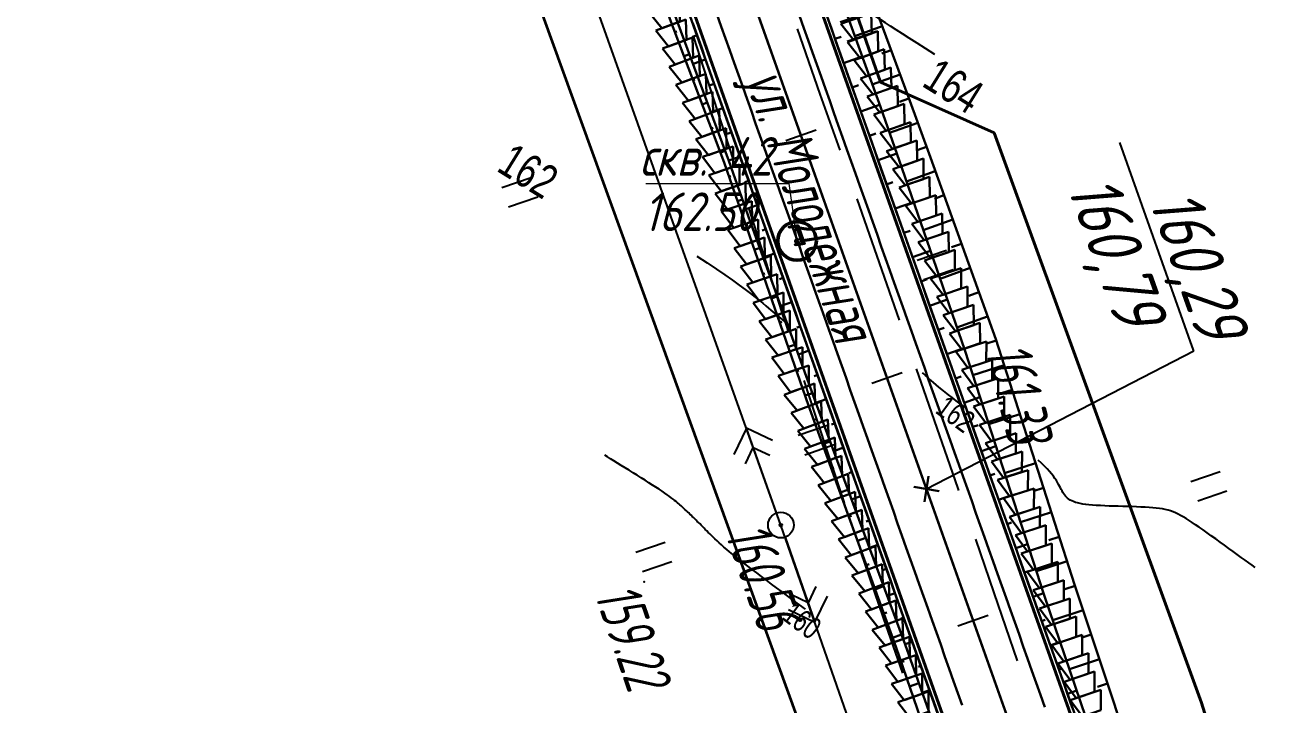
# Model space of a CAD drawing. Header units: millimetres. Extents: x -1799 to 6962, y -1020 to 4121.
# Drawn here: x 6726.9 to 6824.1, y -433.2 to -380.4 of the extents above; entities that cross this region are included whole.
import ezdxf
from ezdxf import colors
from ezdxf.entities.mleader import LeaderData, LeaderLine
from ezdxf.math import Vec2, Vec3

# ---------------------------------------------------------------- set-up
doc = ezdxf.new("R2010")
doc.units = ezdxf.units.MM
doc.linetypes.add('CONTI', pattern=[0])
for name, color, linetype, lineweight in [('10', 1, 'Continuous', 35), ('геология', 7, 'Continuous', 20), ('КОПИЯ_ОСЬ_13_ОТКОСЫ', 7, 'Continuous', 30), ('КОПИЯ_ОСЬ_ГРАНИЦЫ_ПОЛОС', 7, 'Continuous', 30), ('КОПИЯ_ОСЬ_ОТКОСЫ', 7, 'Continuous', 30), ('Огражд-перила', 1, 'ограждение2', 40), ('ОСЬ_ВЕРХ_ПОКРЫТИЯ_ГРАНИЦЫ_ПОЛОС', 7, 'Continuous', 30), ('ОСЬ_ВЕРХ_ПОКРЫТИЯ_ОСЬ', 1, 'Continuous', 30), ('Отметки', 5, 'Continuous', 30)]:
    doc.layers.add(name, color=color, linetype=linetype, lineweight=lineweight)
for name, color, linetype in [('GOR_BDEFAULT', 212, 'CONTI'), ('NAD_MDEFAULT', 7, 'CONTI'), ('PI_OTDEFAULT', 172, 'CONTI'), ('PI_TTDEFAULT', 5, 'CONTI'), ('SIT_LDEFAULT', 7, 'CONTI'), ('USLZNDEFAULT', 7, 'CONTI'), ('ZAPSKDEFAULT', 7, 'CONTI'), ('канава', 7, 'Continuous'), ('КОПИЯ_ОСЬ_ТАНГЕНСЫ', 1, 'Continuous'), ('ОСЬ_ВЕРХ_ПОКРЫТИЯ_ПИКЕТЫ', 1, 'Continuous'), ('ОСЬ_ВЕРХ_ПОКРЫТИЯ_ТАНГЕНСЫ', 1, 'Continuous'), ('разметка', 7, 'Continuous')]:
    doc.layers.add(name, color=color, linetype=linetype)
doc.layers.get('КОПИЯ_ОСЬ_ОТКОСЫ').off()
doc.styles.add('eskd', font='spds.shx', dxfattribs={"width": 1.2, "oblique": 15})
doc.styles.add('SHRFT', font='TXT', dxfattribs={"width": 3.5})
doc.styles.add('ГОСТ', font='', dxfattribs={"oblique": 15, "height": 4})
doc.styles.get('ГОСТ').set_extended_font_data('GOST type A')
doc.linetypes.add('ограждение2', pattern='A,0.25,-0.1,[132,ltypeshp.shx,S=0.1,R=0,X=-0.1,Y=0],-0.1,1', length=1.45)

# ---------------------------------------------------------------- blocks, each defined once
blk = doc.blocks.new('BL_2011')
at = {"color": 0}
for p, q in [((0, 0), (0, 2.4)), ((1.6, 0), (1.6, 2.4))]:
    blk.add_line(p, q, dxfattribs=at)
blk = doc.blocks.new('BL_26')
at = {"color": 0}
for radius in [1, 0.1]:
    blk.add_circle((0, 0), radius, dxfattribs=at)
blk = doc.blocks.new('6')
at = {"layer": 'канава', "color": 5, "linetype": 'Continuous', "lineweight": 30}
for p, q in [((-1.5, -1.25), (-1.5, 1.25)), ((0, 0.75), (-1.5, 1.25)), ((0, 0.75), (0, -0.75)), ((0, -0.75), (-1.5, -1.25))]:
    blk.add_line(p, q, dxfattribs=at)
blk = doc.blocks.new('*U57')
at = {"layer": 'КОПИЯ_ОСЬ_13_ОТКОСЫ'}
for points in [[(167.954025268555, -197.497573852539), (170.991806030273, -205.969467163086), (178.436233520508, -224.549789428711), (185.103103637695, -243.405914306641), (191.911361694336, -262.211883544922), (193.571472167969, -266.928253173828), (198.455718994141, -281.111450195313), (204.630615234375, -300.142059326172), (211.070358276367, -319.078765869141), (215.846786499023, -332.548065185547), (217.433380126953, -337.051666259766), (217.749450683594, -337.952850341797), (219.445358276367, -342.671234130859), (227.45378112793, -365.043365478516), (235.202590942383, -387.506744384766), (237.642242431641, -394.731353759766), (239.680587768555, -401.089538574219), (245.294326782227, -418.953735351563), (250.745208740234, -436.868255615234), (256.032806396484, -454.831665039063)], [(168.332901000977, -197.363204956055), (171.645889282227, -205.73747253418), (179.936645507813, -224.017608642578), (187.154861450195, -242.678161621094), (194.084701538086, -261.441009521484), (195.791000366211, -266.141021728516), (200.872207641602, -280.254333496094), (206.989624023438, -299.305358886719), (213.308731079102, -318.284820556641)], [(192.047332763672, -255.924758911133), (189.919738769531, -256.710540771484)], [(192.740249633789, -257.800872802734), (192.031051635742, -258.062805175781)], [(193.433181762695, -259.677001953125), (191.281387329102, -260.471740722656)], [(194.12548828125, -261.553375244141), (193.406753540039, -261.814300537109)], [(194.807983398438, -263.433319091797), (192.620788574219, -264.227355957031)], [(195.490493774414, -265.313262939453), (194.761413574219, -265.577941894531)], [(196.170181274414, -267.194213867188), (193.93962097168, -267.997283935547)], [(196.847671508789, -269.075958251953), (196.104141235352, -269.343658447266)], [(197.525161743164, -270.957733154297), (195.242156982422, -271.779663085938)], [(198.20263671875, -272.839477539063), (197.441635131836, -273.113464355469)], [(198.880126953125, -274.721252441406), (196.544677734375, -275.562072753906)], [(199.5576171875, -276.602996826172), (198.77912902832, -276.883270263672)], [(200.235107421875, -278.484771728516), (197.847213745117, -279.344451904297)], [(200.908660888672, -280.367858886719), (200.103179931641, -280.626495361328)], [(201.520126342773, -282.272094726563), (199.085922241211, -283.053741455078)], [(202.131591796875, -284.176330566406), (201.320190429688, -284.436859130859)], [(202.743041992188, -286.08056640625), (200.320465087891, -286.858459472656)], [(203.354507446289, -287.984802246094), (202.546981811523, -288.244110107422)], [(203.965972900391, -289.889038085938), (201.554992675781, -290.663208007813)], [(204.577438354492, -291.793273925781), (203.773773193359, -292.051330566406)], [(205.188903808594, -293.697509765625), (202.789520263672, -294.467956542969)], [(205.800369262695, -295.601745605469), (205.000579833984, -295.858551025391)], [(206.411834716797, -297.505981445313), (204.024063110352, -298.272705078125)], [(207.0244140625, -299.409851074219), (206.231262207031, -299.673919677734)], [(207.656204223633, -301.307434082031), (205.294342041016, -302.093811035156)], [(208.287994384766, -303.205017089844), (207.500701904297, -303.467132568359)], [(208.919784545898, -305.102600097656), (206.58219909668, -305.880889892578)], [(209.551574707031, -307.000183105469), (208.772384643555, -307.259613037109)]]:
    blk.add_lwpolyline(points, dxfattribs=at)
blk = doc.blocks.new('*U60')
at = {"layer": 'КОПИЯ_ОСЬ_13_ОТКОСЫ'}
for points in [[(188.249771118164, -210.277908325195), (191.316787719727, -218.73942565918), (197.436080932617, -237.789764404297), (204.104843139648, -256.645233154297), (211.035614013672, -275.407745361328), (212.702331542969, -280.121765136719), (217.801452636719, -294.228759765625), (224.725631713867, -312.993621826172), (236.184158325195, -345.302124023438), (242.536193847656, -363.539703369141), (248.715698242188, -381.836456298828), (254.722152709961, -400.190734863281), (258.794250488281, -412.875335693359), (263.933166503906, -429.1806640625), (268.937255859375, -445.527862548828), (270.296997070313, -450.325744628906), (275.917633056641, -473.208374023438)], [(187.969863891602, -210.377197265625), (191.021789550781, -218.84407043457), (197.20329284668, -237.872344970703), (203.598739624023, -256.824737548828), (210.67936706543, -275.534088134766), (217.235977172852, -294.429321289063), (224.034790039063, -313.238647460938), (235.194763183594, -345.651977539063)], [(206.851226806641, -265.418853759766), (207.00080871582, -265.362243652344)], [(207.559127807617, -267.289398193359), (207.978164672852, -267.130798339844)], [(208.267028808594, -269.159912109375), (208.406707763672, -269.107055664063)], [(208.974945068359, -271.030426025391), (209.364242553711, -270.883117675781)], [(209.682846069336, -272.900970458984), (209.812622070313, -272.851867675781)], [(210.390747070313, -274.771484375), (210.75032043457, -274.635406494141)], [(211.06770324707, -276.653259277344), (211.188781738281, -276.611236572266)], [(211.723358154297, -278.542724609375), (212.098068237305, -278.412689208984)], [(212.378997802734, -280.432189941406), (212.50390625, -280.388854980469)], [(213.034637451172, -282.321685791016), (213.445938110352, -282.178955078125)], [(213.690292358398, -284.211151123047), (213.827392578125, -284.16357421875)], [(214.345932006836, -286.100646972656), (214.805786132813, -285.941070556641)], [(215.001571655273, -287.990112304688), (215.154861450195, -287.936920166016)], [(215.6572265625, -289.879608154297), (216.165634155273, -289.703186035156)], [(216.312866210938, -291.769073486328), (216.482345581055, -291.710266113281)], [(216.968521118164, -293.658538818359), (217.525497436523, -293.465270996094)], [(217.63850402832, -295.542938232422), (217.823318481445, -295.476135253906)], [(218.318374633789, -297.423858642578), (218.902526855469, -297.212707519531)], [(218.998245239258, -299.304748535156), (219.192962646484, -299.234375)], [(219.678115844727, -301.185638427734), (220.28727722168, -300.965454101563)], [(220.357986450195, -303.066528320313), (220.56103515625, -302.993133544922)], [(221.037857055664, -304.947448730469), (221.672027587891, -304.718200683594)], [(221.717727661133, -306.828338623047), (221.929122924805, -306.751922607422)], [(222.397598266602, -308.709228515625), (223.056777954102, -308.470977783203)], [(223.07746887207, -310.590118408203), (223.29719543457, -310.510711669922)], [(223.757339477539, -312.471038818359), (224.441543579102, -312.223724365234)], [(224.420166015625, -314.357940673828), (224.649475097656, -314.278991699219)], [(225.071258544922, -316.248992919922), (225.792144775391, -316.000793457031)]]:
    blk.add_lwpolyline(points, dxfattribs=at)
blk = doc.blocks.new('_None')
blk = doc.blocks.new('Крест')
at = {"layer": 'Отметки'}
for points in [[(0, 1), (0, -1)], [(-1, 0), (1, 0)]]:
    blk.add_lwpolyline(points, dxfattribs=at)

msp = doc.modelspace()

# ---------------------------------------------------------------- linework, layer by layer
at = {"layer": '10'}
for points in [[(6272.925964376549, 214.1034807352471), (6326.935964376326, 163.7134807355824), (6390.825964376456, 91.90348073506084), (6445.505964376624, 26.0234807351726), (6488.065964376679, -17.69651926456663), (6602.5159643764, -114.8665192644921), (6670.755964376624, -176.5265192646411), (6691.375964376735, -194.2265192648274), (6715.475964376363, -214.9065192645294), (6720.355964376717, -219.0965192649392), (6734.475964376363, -237.2965192651254), (6740.0159643764, -244.4265192650137), (6757.115964376493, -284.9065192645294), (6764.7659643764, -303.0365192644176), (6770.365964376493, -319.0665192646784), (6793.345964376475, -384.8365192651627), (6802.165964376307, -388.7765192646411), (6818.2659643764, -433.0765192644549), (6818.2659643764, -433.0765192644549), (6854.475964376363, -549.1065192647156), (6853.295964376661, -551.0265192646411), (6857.045964376661, -557.0565192649019), (6862.995964376381, -576.4965192643804), (6882.057643815186, -646.6928712405143)], [(6752.275964376642, -311.3265192644549), (6772.898430182258, -369.5730222562206), (6766.355964376717, -377.5365192644176), (6789.925964376549, -442.6465192647529), (6789.925964376549, -442.6465192647529), (6791.775964376642, -448.8865192649764), (6808.725964376363, -470.9065192645294), (6808.725964376363, -470.9065192645294), (6813.305964376437, -485.1965192645666), (6815.945964376568, -493.4865192646039), (6823.975964376363, -518.6565192645294), (6836.215964376586, -558.0265192646411), (6827.635964376512, -564.4465192645666), (6830.275964376642, -572.7565192650882), (6838.855964376717, -566.5165192648647), (6843.135964376512, -580.7965192651254)], [(6862.995964376381, -576.4965192643804), (6857.045964376661, -557.0565192649019), (6853.295964376661, -551.0265192646411), (6854.475964376363, -549.1065192647156), (6818.2659643764, -433.0765192644549), (6818.2659643764, -433.0765192644549), (6802.165964376307, -388.7765192646411), (6793.345964376475, -384.8365192651627), (6770.365964376493, -319.0665192646784)]]:
    msp.add_lwpolyline(points, dxfattribs=at)
at = {"layer": 'GOR_BDEFAULT', "color": 212, "flags": 128}
for points, elevation in [([(6797.571700376409, -382.6907872646925), (6796.841700376428, -382.2307882649702), (6796.181700376395, -381.8107822645334), (6795.581700376419, -381.4307852644351), (6795.04170037644, -381.0907882653055), (6794.5617003764, -380.7707892643166), (6794.121700376398, -380.4907822642353), (6793.721700376433, -380.2307882649702), (6793.361700376447, -380.0007842644927), (6793.04170037644, -379.780783264513), (6792.741700376451, -379.5807862650481), (6792.461700376423, -379.3907842650888), (6792.201700376414, -379.2207862647128), (6791.951700376414, -379.0407852647704), (6791.701700376414, -378.8807822648314), (6791.461700376423, -378.7107832651463), (6791.211700376423, -378.5407852647704), (6790.961700376423, -378.3707872643945), (6790.711700376423, -378.1907872646925), (6790.451700376414, -378.0207892643166), (6790.201700376414, -377.8507832648111), (6789.951700376414, -377.6807852644351), (6789.701700376414, -377.5107872649905), (6789.461700376423, -377.3507832648111), (6789.231700376442, -377.1907872646925), (6789.001700376402, -377.0407852647704), (6788.78170037643, -376.9007862644148), (6788.571700376409, -376.7607872649905), (6788.381700376407, -376.6307822648314), (6788.191700376405, -376.5207892643166), (6788.021700376421, -376.4107882646722), (6786.521700376421, -375.5807862650481), (6786.421700376444, -375.5107872649905), (6786.321700376409, -375.450781264889), (6786.221700376433, -375.3707872643945), (6786.111700376447, -375.3007872650278), (6785.991700376451, -375.2207862647128), (6785.881700376407, -375.1307822648314), (6785.771700376421, -375.0507872650278), (6785.651700376426, -374.9707862647128), (6785.54170037644, -374.8807822648314), (6785.431700376395, -374.8007872650278), (6785.331700376419, -374.7307882649702), (6785.231700376442, -374.6507862644148), (6785.141700376416, -374.5807862650481), (6785.0617003764, -374.5207892643166), (6784.981700376442, -374.4607832651463)], 164), ([(6779.091700376428, -398.3607852641371), (6779.891700376416, -398.8907842650888), (6780.611700376447, -399.3807822648314), (6781.261700376412, -399.8207842647907), (6781.851700376437, -400.2307882649702), (6782.371700376398, -400.6107852641371), (6782.841700376428, -400.950781264889), (6783.251700376402, -401.2607872649905), (6783.611700376447, -401.5407852647704), (6783.931700376395, -401.7907852647704), (6784.211700376423, -402.0207892643166), (6784.451700376414, -402.2207862647128), (6784.651700376426, -402.4007862644148), (6784.831700376419, -402.5607822645334), (6784.991700376451, -402.700781264889), (6785.131700376407, -402.8307862650481), (6785.881700376407, -403.450781264889)], 162), ([(6799.891700376416, -410.0907882653055), (6799.54170037644, -409.8407882653055), (6799.221700376433, -409.6007832648111), (6798.911700376435, -409.3607852641371), (6798.621700376398, -409.1407842650888), (6798.361700376447, -408.9307852644351), (6798.111700376447, -408.7307882649702), (6797.871700376398, -408.5407852647704), (6797.661700376435, -408.3607852641371), (6797.461700376423, -408.1907872646925), (6797.28170037643, -408.030783264513), (6797.111700376447, -407.8907842650888), (6796.961700376423, -407.7507842644927), (6796.831700376419, -407.6307822648314), (6796.711700376423, -407.5207892643166), (6796.601700376437, -407.4207832651091)], 162), ([(6787.521700376421, -425.8007872650278), (6787.051700376449, -425.450781264889), (6786.591700376428, -425.1107852641371), (6786.141700376416, -424.780783264513), (6785.711700376423, -424.4607832651463), (6785.28170037643, -424.1407842650888), (6784.871700376398, -423.8407882653055), (6784.481700376442, -423.5407852647704), (6784.101700376437, -423.2607872649905), (6783.731700376442, -422.9807882649702), (6783.381700376407, -422.7207862647128), (6783.04170037644, -422.4607832651463), (6782.721700376433, -422.2107832651463), (6782.421700376444, -421.9807882649702), (6782.141700376416, -421.7607872649905), (6781.871700376398, -421.5407852647704), (6781.631700376407, -421.3407882653055), (6781.401700376426, -421.1507862644148), (6781.191700376405, -420.9707862647128), (6781.001700376402, -420.8007872650278), (6780.821700376409, -420.6407842650888), (6780.651700376426, -420.4907822642353), (6780.491700376451, -420.3407882653055), (6780.351700376437, -420.2107832651463), (6780.211700376423, -420.0707842647907), (6780.091700376428, -419.950781264889), (6779.971700376433, -419.8307862650481), (6779.851700376437, -419.7107832651463), (6779.741700376451, -419.6007832648111), (6779.641700376416, -419.4907822642353), (6779.53170037643, -419.3807822648314), (6779.431700376395, -419.2707892643166), (6779.331700376419, -419.1707832651091), (6779.221700376433, -419.0707842647907), (6779.121700376398, -418.9707862647128), (6779.021700376421, -418.8707872643945), (6778.931700376395, -418.780783264513), (6778.831700376419, -418.6807852644351), (6778.731700376442, -418.5907882653055), (6778.641700376416, -418.5007842644927), (6778.54170037644, -418.4107882646722), (6778.451700376414, -418.3207842647907), (6778.361700376447, -418.2407822642353), (6778.28170037643, -418.1507862644148), (6778.191700376405, -418.0707842647907), (6778.101700376437, -417.9907822642353), (6778.021700376421, -417.9107882646722), (6777.941700376405, -417.8407882653055), (6777.861700376447, -417.7607872649905), (6777.771700376421, -417.6807852644351), (6777.681700376395, -417.6007832648111), (6777.581700376419, -417.5207892643166), (6777.481700376442, -417.4307852644351), (6777.361700376447, -417.3407882653055), (6777.241700376451, -417.2407822642353), (6777.101700376437, -417.1407842650888), (6776.941700376405, -417.0207892643166), (6776.78170037643, -416.9007862644148), (6776.591700376428, -416.7707892643166), (6776.381700376407, -416.6307822648314), (6776.161700376435, -416.4807882649702), (6775.911700376435, -416.3207842647907), (6775.641700376416, -416.1507862644148), (6775.361700376447, -415.9707862647128), (6775.071700376409, -415.780783264513), (6774.761700376412, -415.5907882653055), (6774.451700376414, -415.3907842650888), (6774.141700376416, -415.1907872646925), (6773.821700376409, -415.0007842644927), (6773.511700376412, -414.8107822645334), (6773.211700376423, -414.6207872643945), (6772.921700376444, -414.4407872646925), (6772.641700376416, -414.2707892643166), (6772.381700376407, -414.1107852641371), (6772.151700376426, -413.9607832651463), (6771.931700376395, -413.8307862650481)], 160), ([(6822.431700376395, -422.5507872650278), (6822.201700376414, -422.3807822648314), (6821.941700376405, -422.200781264889), (6821.661700376435, -421.9907822642353), (6821.361700376447, -421.7707892643166), (6821.051700376449, -421.5507872650278), (6820.721700376433, -421.3107822645334), (6820.391700376416, -421.0707842647907), (6820.051700376449, -420.8207842647907), (6819.711700376423, -420.5807862650481), (6819.371700376398, -420.3307862650481), (6819.03170037643, -420.0907882653055), (6818.701700376414, -419.8607852641371), (6818.391700376416, -419.6407842650888), (6818.091700376428, -419.4307852644351), (6817.801700376449, -419.2407822642353), (6817.54170037644, -419.0607822645334), (6817.301700376449, -418.9007862644148), (6817.071700376409, -418.7507842644927), (6816.851700376437, -418.6207872643945), (6816.651700376426, -418.5107872649905), (6816.451700376414, -418.4007862644148), (6816.251700376402, -418.3107822645334), (6816.0617003764, -418.2307882649702), (6815.871700376398, -418.1607882646722), (6815.671700376444, -418.1007832648111), (6815.461700376423, -418.0507872650278), (6815.241700376451, -418.0107872649905), (6815.011700376412, -417.9707862647128), (6814.761700376412, -417.9407872646925), (6814.491700376451, -417.9207832651091), (6814.201700376414, -417.8907842650888), (6813.891700376416, -417.8807822648314), (6813.5617003764, -417.8607852641371), (6813.221700376433, -417.8507832648111), (6812.871700376398, -417.8307862650481), (6812.521700376421, -417.8207842647907), (6812.161700376435, -417.8107822645334), (6811.801700376449, -417.8007872650278), (6811.441700376405, -417.7907852647704), (6811.091700376428, -417.780783264513), (6810.751700376402, -417.7707892643166), (6810.421700376444, -417.7507842644927), (6810.101700376437, -417.7407822642353), (6809.801700376449, -417.7207862647128), (6809.53170037643, -417.6907872646925), (6809.28170037643, -417.6607882646722), (6809.051700376449, -417.6307822648314), (6808.841700376428, -417.5907882653055), (6808.651700376426, -417.5407852647704), (6808.481700376442, -417.5007842644927), (6808.331700376419, -417.4407872646925), (6808.201700376414, -417.3807822648314), (6808.081700376419, -417.3207842647907), (6807.971700376433, -417.2507842644927), (6807.871700376398, -417.1807852644351), (6807.78170037643, -417.1007832648111), (6807.701700376414, -417.0107872649905), (6807.631700376407, -416.9207832651091), (6807.5617003764, -416.8207842647907), (6807.501700376402, -416.7207862647128), (6807.441700376405, -416.6107852641371), (6807.381700376407, -416.4907822642353), (6807.3117003764, -416.3707872643945), (6807.251700376402, -416.2407822642353), (6807.171700376444, -416.1007832648111), (6807.091700376428, -415.9607832651463), (6807.001700376402, -415.8007872650278), (6806.891700376416, -415.6407842650888), (6806.771700376421, -415.4707862647128), (6806.631700376407, -415.2907852647704), (6806.471700376433, -415.0907882653055), (6806.29170037644, -414.8907842650888), (6806.081700376419, -414.6807852644351), (6805.851700376437, -414.4607832651463), (6805.591700376428, -414.2207862647128)], 162)]:
    msp.add_lwpolyline(points, dxfattribs=dict(at, elevation=elevation))
at = {"layer": 'PI_TTDEFAULT', "color": 5}
for p in [(6785.611700376447, -419.2607872649905, 160.561), (6775.001700376402, -423.6707832651091, 159.224)]:
    msp.add_point(p, dxfattribs=at)
at = {"layer": 'SIT_LDEFAULT', "color": 7}
for p, q in [((6785.611700376447, -419.2607872649905), (6766.401700376426, -365.2607872649905)), ((6788.671700376444, -385.7907852647704), (6786.891700376416, -380.7107832651463)), ((6778.831700376419, -381.3607852641371), (6780.931700376395, -387.8507832648111)), ((6790.201700376414, -390.1407842650888), (6788.671700376444, -385.7907852647704)), ((6780.931700376395, -387.8507832648111), (6781.901700376426, -390.8807822648314)), ((6794.04170037644, -401.1007832648111), (6791.521700376421, -393.9207832651091)), ((6783.121700376398, -394.700781264889), (6783.381700376407, -395.5007842644927)), ((6783.381700376407, -395.5007842644927), (6785.821700376409, -403.1607882646722)), ((6794.831700376419, -403.3507832648111), (6794.04170037644, -401.1007832648111)), ((6785.831700376419, -403.1607882646722), (6786.171700376444, -404.2207862647128)), ((6796.721700376433, -408.7507842644927), (6796.151700376426, -407.1307822648314)), ((6787.391700376416, -408.0207892643166), (6788.29170037644, -410.8007872650278)), ((6799.381700376407, -416.4107882646722), (6796.721700376433, -408.7507842644927)), ((6788.29170037644, -410.8007872650278), (6790.521700376421, -417.5207892643166)), ((6782.931700376395, -411.7207862647128), (6781.961700376423, -413.7707892643166)), ((6785.271700376421, -418.3207842647907), (6782.931700376395, -411.7207862647128)), ((6784.971700376433, -412.6907872646925), (6782.931700376395, -411.7207862647128)), ((6782.861700376447, -414.5107872649905), (6783.461700376423, -413.2307882649702)), ((6783.461700376423, -413.2307882649702), (6784.741700376451, -413.8407882653055)), ((6799.431700376395, -416.5807862650481), (6799.371700376398, -416.4107882646722)), ((6804.681700376395, -474.0107872649905), (6785.611700376447, -419.2607872649905)), ((6785.941700376405, -420.200781264889), (6788.241700376451, -426.8107822645334)), ((6802.171700376444, -424.5207892643166), (6800.741700376451, -420.3607852641371)), ((6791.801700376449, -421.3207842647907), (6793.551700376449, -426.4707862647128)), ((6787.721700376433, -425.3007872650278), (6786.441700376405, -424.6907872646925)), ((6788.331700376419, -424.030783264513), (6787.721700376433, -425.3007872650278)), ((6788.241700376451, -426.8107822645334), (6789.231700376442, -424.780783264513)), ((6803.991700376451, -429.8207842647907), (6802.171700376444, -424.5207892643166)), ((6786.201700376414, -425.8307862650481), (6788.241700376451, -426.8107822645334)), ((6793.5617003764, -426.4707862647128), (6795.04170037644, -430.7707892643166))]:
    msp.add_line(p, q, dxfattribs=at)
at = {"layer": 'геология', "color": 1, "linetype": 'Continuous'}
for p, q in [((6775.129963393187, -392.731180510099), (6786.221175171298, -392.731180510099)), ((6786.221175171298, -392.731180510099), (6786.84280748218, -397.1420874489349))]:
    msp.add_line(p, q, dxfattribs=at)
at = {"layer": 'геология', "color": 1, "linetype": 'Continuous', "lineweight": 50}
for radius in [1.5, 0.1033866461948492]:
    msp.add_circle((6786.867439708187, -397.1877469109249), radius, dxfattribs=at)
at = {"layer": 'КОПИЯ_ОСЬ_13_ОТКОСЫ'}
for points in [[(6763.016559617807, -308.9304142106203), (6770.874958055307, -331.0822696793703), (6778.503864305307, -349.5974063981203), (6816.708942430307, -457.3132267106203), (6823.093708055307, -475.6452579606203), (6829.304645555307, -494.0368595231203), (6835.342731492807, -512.4865665543703), (6839.420856492807, -525.1911563981203), (6844.622028367807, -541.6950626481203), (6849.684528367807, -558.2419376481203), (6854.607379930307, -574.8308048356203)], [(6756.983825508893, -315.849418036255), (6763.335388008893, -333.756644598755), (6769.078552071393, -352.940238348755), (6807.280700508893, -460.646781317505), (6813.634216133893, -478.889945380005), (6819.815856758893, -497.192191473755), (6825.823669258893, -515.551566473755), (6829.895934883893, -528.237601630005), (6835.072692696393, -544.660941473755), (6840.109802071393, -561.127250067505), (6845.009216133893, -577.635550848755)], [(6769.381793992807, -322.0627384293703), (6772.418903367807, -330.5349063981203), (6779.863239305307, -349.1149845231203), (6786.530231492807, -367.9709415543703), (6793.338825242807, -386.7770938981203), (6794.998981492807, -391.4934024918703), (6799.882770555307, -405.6765079606203), (6806.057575242807, -424.7072696793703), (6812.498004930307, -443.6437931168703), (6817.274372117807, -457.1130313981203), (6818.860309617807, -461.6169376481203), (6819.176715867807, -462.5178165543703), (6820.873004930307, -467.2365665543703), (6828.880817430307, -489.6086368668703), (6836.629840867807, -512.0720157731203), (6839.069293992807, -519.2966251481203), (6841.108356492807, -525.6545353043703), (6846.721637742807, -543.5187931168703), (6852.172809617807, -561.4333438981203), (6857.459918992807, -579.3967228043703)], [(6758.780700508893, -325.823050848755), (6761.847106758893, -334.284476630005), (6767.967223946393, -353.334769598755), (6774.635192696393, -372.190238348755), (6781.565856758893, -390.952445380005), (6783.232848946393, -395.666800848755), (6788.332458321393, -409.773734442505), (6795.256286446393, -428.538382880005), (6806.715270821393, -460.846976630005), (6813.066833321393, -479.084769598755), (6819.246520821393, -497.381156317505), (6825.252380196393, -515.735648505005), (6829.324645821393, -528.420218817505), (6834.464294258893, -544.725394598755), (6839.468200508893, -561.072562567505), (6840.827575508893, -565.870902411255), (6846.448669258893, -588.753226630005)], [(6779.101989571393, -381.200980536255), (6778.758239571393, -381.322562567505)], [(6789.812458055307, -381.4811954606203), (6790.283161180307, -381.3142032731203)], [(6790.480426805307, -383.3664493668703), (6791.918903367807, -382.8561954606203)], [(6779.770934883893, -383.085746161255), (6778.788513008893, -383.433890692505)], [(6780.439880196393, -384.970511786255), (6780.111755196393, -385.086722723755)], [(6791.149372117807, -385.2512149918703), (6791.628864305307, -385.0812931168703)], [(6781.107848946393, -386.855765692505), (6780.175231758893, -387.186332098755)], [(6791.818317430307, -387.1359806168703), (6793.281208055307, -386.6174259293703)], [(6781.776794258893, -388.740531317505), (6781.465270821393, -388.850882880005)], [(6792.486286180307, -389.0212345231203), (6792.974567430307, -388.8483829606203)], [(6782.444763008893, -390.625296942505), (6781.560973946393, -390.939261786255)], [(6793.155231492807, -390.9060001481203), (6794.610309617807, -390.3898868668703)], [(6783.113708321393, -392.510550848755), (6782.818786446393, -392.615043036255)], [(6793.823200242807, -392.7907657731203), (6794.308551805307, -392.6188907731203)], [(6783.782653633893, -394.395316473755), (6782.894958321393, -394.710257880005)], [(6794.492145555307, -394.6760196793703), (6795.919879930307, -394.1691837418703)], [(6784.450622383893, -396.280570380005), (6784.154723946393, -396.385062567505)], [(6795.161090867807, -396.5607853043703), (6795.636676805307, -396.3918399918703)], [(6785.119567696393, -398.165336005005), (6784.247497383893, -398.474418036255)], [(6795.829059617807, -398.4460392106203), (6797.222614305307, -397.9514103043703)], [(6785.787536446393, -400.050101630005), (6785.497497383893, -400.153128973755)], [(6796.498004930307, -400.3308048356203), (6796.961872117807, -400.1662540543703)], [(6786.456481758893, -401.935355536255), (6785.607848946393, -402.236136786255)], [(6797.165973680307, -402.2155704606203), (6798.525348680307, -401.7336368668703)], [(6787.125427071393, -403.820121161255), (6786.842223946393, -403.920707098755)], [(6797.834918992807, -404.1008243668703), (6798.288043992807, -403.9401798356203)], [(6787.793395821393, -405.704886786255), (6786.967223946393, -405.998343817505)], [(6798.503864305307, -405.9855899918703), (6799.828083055307, -405.5158634293703)], [(6788.462341133893, -407.590140692505), (6788.186950508893, -407.687796942505)], [(6799.171833055307, -407.8703556168703), (6799.613239305307, -407.7141056168703)], [(6789.130309883893, -409.474906317505), (6788.327575508893, -409.760062567505)], [(6799.840778367807, -409.7556095231203), (6801.065387742807, -409.3210392106203)], [(6789.799255196393, -411.360160223755), (6789.531677071393, -411.454886786255)], [(6800.508747117807, -411.6403751481203), (6800.917926805307, -411.4958438981203)], [(6790.468200508893, -413.244925848755), (6789.712341133893, -413.512992255005)], [(6801.177692430307, -413.5256290543703), (6802.300739305307, -413.1271915543703)], [(6791.136169258893, -415.129691473755), (6790.884216133893, -415.219046942505)], [(6801.846637742807, -415.4103946793703), (6802.220661180307, -415.2775821793703)], [(6802.514606492807, -417.2951603043703), (6803.535114305307, -416.9333438981203)], [(6791.805114571393, -417.014945380005), (6791.097106758893, -417.265921942505)], [(6792.473083321393, -418.899711005005), (6792.237731758893, -418.983695380005)], [(6803.183551805307, -419.1804142106203), (6803.523395555307, -419.0598087418703)], [(6793.142028633893, -420.784476630005), (6792.481872383893, -421.018851630005)], [(6803.851520555307, -421.0651798356203), (6804.770465867807, -420.7394962418703)], [(6793.810973946393, -422.669730536255), (6793.590270821393, -422.747855536255)], [(6804.520465867807, -422.9499454606203), (6804.827106492807, -422.8415470231203)], [(6794.478942696393, -424.554496161255), (6793.866638008893, -424.771781317505)], [(6805.189411180307, -424.8351993668703), (6806.005817430307, -424.5456485856203)], [(6795.147888008893, -426.439750067505), (6794.943786446393, -426.512015692505)], [(6805.857379930307, -426.7199649918703), (6806.129840867807, -426.6237735856203)], [(6795.815856758893, -428.324515692505), (6795.251403633893, -428.524711005005)], [(6806.526325242807, -428.6052188981203), (6807.290973680307, -428.3337345231203)], [(6796.484802071393, -430.209281317505), (6796.296325508893, -430.276175848755)], [(6807.194293992807, -430.4899845231203), (6807.450153367807, -430.3996524918703)], [(6797.153747383893, -432.094535223755), (6796.588317696393, -432.294730536255)], [(6807.863239305307, -432.3747501481203), (6808.579059617807, -432.1208438981203)]]:
    msp.add_lwpolyline(points, dxfattribs=at)
at = {"layer": 'КОПИЯ_ОСЬ_ГРАНИЦЫ_ПОЛОС'}
msp.add_lwpolyline([(6787.061282723977, -379.707421075168), (6787.395391729291, -380.6493926603225), (6787.729500734577, -381.591364248271), (6788.063609739833, -382.5333358315629), (6788.397718745147, -383.4753074176488), (6788.731827750375, -384.4172790037346), (6789.06593675566, -385.3592505907518), (6789.400045760945, -386.301222174975), (6789.734154766202, -387.2431937619922), (6790.068263771516, -388.185165348078), (6790.402372776744, -389.1271369332326), (6790.736481782, -390.0691085174558), (6791.070590787314, -391.0110801026103), (6791.4046997926, -391.9530516877649), (6791.738808797885, -392.8950232757134), (6792.072917803112, -393.8369948617992), (6792.407026808369, -394.7789664469537), (6792.741135813654, -395.7209380330396), (6793.075244818969, -396.6629096191255), (6793.409353824254, -397.6048812033487), (6793.743462829481, -398.5468527903658), (6794.077571834767, -399.4888243755204), (6794.411680839994, -400.4307959606749), (6794.745789845309, -401.3727675467608), (6795.079898850623, -402.3147391319153), (6795.41400785585, -403.2567107170698), (6795.748116861136, -404.198682304087), (6796.082225866392, -405.1406538892415), (6796.416334871707, -406.0826254743961), (6796.750443876992, -407.0245970614133), (6797.084552882248, -407.9665686465678), (6797.418661887534, -408.9085402317223), (6797.752770892761, -409.8505118168769), (6798.086879898075, -410.7924834029627), (6798.42098890339, -411.7344549881172), (6798.755097908675, -412.6764265751344), (6799.089206913903, -413.618398160289), (6799.423315919188, -414.5603697454435), (6799.757424924415, -415.5023413324607), (6800.091533929759, -416.4443129176152), (6800.425642935044, -417.3862845037011), (6800.759751940272, -418.3282560879243), (6801.093860945499, -419.2702276730788), (6801.427969950784, -420.2121992591647), (6801.762078956099, -421.1541708461818), (6802.096187961413, -422.0961424313364), (6802.430296966641, -423.0381140164909), (6802.764405971955, -423.9800856016454), (6803.098514977153, -424.9220571868), (6803.432623982468, -425.8640287738172), (6803.766732987724, -426.8060003589717), (6804.100841993009, -427.7479719441262), (6804.434950998266, -428.6899435320747), (6804.769060003551, -429.6319151162979), (6805.103169008837, -430.5738867033151), (6805.437278014093, -431.515858286607), (6805.771387019378, -432.4578298726929), (6806.105496024635, -433.3998014578474)], dxfattribs=at)
at = {"layer": 'КОПИЯ_ОСЬ_ТАНГЕНСЫ'}
msp.add_line((6737.141700375863, -247.9407852642116), (6821.671700375862, -486.2607852645097), dxfattribs=at)
at = {"layer": 'Огражд-перила', "ltscale": 7}
for points in [[(6896.699970775322, -723.345087527844), (6890.147236416446, -719.9872980840382, -0.1475824203370965), (6888.554061754558, -714.8743539867801, 0.04430331731203032), (6884.465872216833, -689.142214954446), (6884.465872216833, -689.142214954446), (6884.465872216833, -689.142214954446), (6884.465872216833, -689.142214954446), (6880.875368593299, -675.3580992823345), (6876.4580462658, -657.1531540347141), (6872.977820395094, -643.265764396253), (6865.470969887459, -614.7007810953883), (6853.400183557833, -571.7820434873802), (6843.093586498706, -538.1586087481928), (6828.064960279045, -491.4940254377079), (6818.207095307802, -462.5266943896067), (6803.204515458385, -420.1498818980408), (6784.642272839274, -367.7077661422891), (6778.158112124345, -349.7140445863706)], [(6769.559094593928, -352.6194144129631), (6778.370573029455, -378.000170499633), (6801.678195132272, -443.9216774260503), (6813.542231009525, -477.4106660164771), (6825.830482618398, -514.2630724940327), (6834.960088008558, -543.4683122211945), (6844.278731439766, -574.2018595762429), (6853.431460014001, -606.0824808698026), (6861.012858972341, -634.2975450713066), (6866.967126455953, -657.3297560779256), (6871.54801852548, -675.4933165177581, -0.01248842706283871), (6876.823875132783, -700.7674777680886, -0.04068942116041908), (6878.213670711071, -717.5811461979401, -0.0397619767541847), (6876.682746268905, -733.8037401387346, -0.05601401085613027), (6870.452233845406, -752.457892417523, -0.09593303140637646), (6837.383606022961, -790.6900204183412), (6811.372597156742, -812.8604176878807), (6779.640669921626, -839.9001350026456), (6746.176065044865, -868.4663905739662), (6738.052974849337, -875.4075873983902, -0.4595095633078488), (6730.063475652432, -874.698908350977, -1.674407057484212)]]:
    msp.add_lwpolyline(points, format="xyb", dxfattribs=at)
at = {"layer": 'ОСЬ_ВЕРХ_ПОКРЫТИЯ_ГРАНИЦЫ_ПОЛОС'}
for points in [[(6780.646222949124, -379.5697804117453), (6780.980334271919, -380.5117585301277), (6781.314445594684, -381.4537366475788), (6781.648556917449, -382.3957147687552), (6781.982668240244, -383.3376928890002), (6782.316779563038, -384.2796710092452), (6782.650890885803, -385.2216491266963), (6782.985002208627, -386.1636272469414), (6783.319113531363, -387.1056053681177), (6783.653224854186, -388.0475834865001), (6783.987336176864, -388.9895616076765), (6784.321447499688, -389.9315397241962), (6784.655558822482, -390.8735178453726), (6784.989670145189, -391.8154959656176), (6785.323781468012, -392.757474084), (6785.657892790778, -393.6994522033137), (6785.992004113601, -394.6414303226275), (6786.326115436337, -395.5834084438038), (6786.660226759132, -396.5253865612549), (6786.994338081955, -397.4673646805686), (6787.328449404691, -398.409342801745), (6787.662560727485, -399.35132092199), (6787.99667205028, -400.2932990403724), (6788.330783373045, -401.2352771606174), (6788.66489469581, -402.1772552789998), (6788.999006018576, -403.1192334001762), (6789.33311734137, -404.0612115176273), (6789.667228664135, -405.0031896388036), (6790.0013399869, -405.9451677581173), (6790.335451309695, -406.8871458764997), (6790.669562632489, -407.8291239967448), (6791.003673955225, -408.7711021169898), (6791.33778527799, -409.7130802353722), (6791.671896600785, -410.6550583537546), (6792.00600792355, -411.597036474931), (6792.340119246315, -412.5390145942447), (6792.674230569139, -413.4809927116958), (6793.008341891962, -414.4229708328721), (6793.342453214727, -415.3649489531172), (6793.676564537493, -416.3069270724309), (6794.010675860258, -417.2489051926759), (6794.344787183052, -418.1908833119896), (6794.678898505847, -419.1328614313034), (6795.013009828583, -420.0748395506171), (6795.347121151377, -421.0168176717934), (6795.681232474142, -421.9587957901758), (6796.015343796937, -422.9007739094895), (6796.349455119673, -423.8427520288033), (6796.683566442496, -424.784730148117), (6797.017677765261, -425.7267082664994), (6797.351789087998, -426.6686863867444), (6797.685900410821, -427.6106645079208), (6798.020011733586, -428.5526426263032), (6798.354123056322, -429.4946207437542), (6798.688234379146, -430.4365988649306), (6799.02234570194, -431.3785769851756), (6799.356457024676, -432.3205551054207), (6799.690568347471, -433.2625332238031)], [(6789.194518336744, -379.7388728424785), (6789.528609759474, -380.6807948570577), (6789.862701182117, -381.6227168716368), (6790.196792604731, -382.5646388843534), (6790.530884027432, -383.5065608989325), (6790.864975450046, -384.4484829125804), (6791.199066872776, -385.3904049262283), (6791.53315829539, -386.3323269417388), (6791.867249717974, -387.2742489553866), (6792.201341140646, -388.2161709690345), (6792.535432563318, -389.1580929826823), (6792.869523985961, -390.1000149963302), (6793.203615408662, -391.041937009978), (6793.537706831276, -391.9838590254885), (6793.871798253947, -392.9257810391364), (6794.205889676648, -393.8677030555782), (6794.539981099262, -394.8096250664321), (6794.874072521905, -395.7515470800799), (6795.208163944577, -396.6934690955904), (6795.54225536722, -397.6353911092383), (6795.876346789921, -398.5773131256801), (6796.210438212534, -399.519235136534), (6796.544529635119, -400.4611571529758), (6796.878621057849, -401.4030791666237), (6797.212712480492, -402.3450011793402), (6797.546803903164, -403.2869231939194), (6797.880895325807, -404.2288452075672), (6798.214986748508, -405.1707672230777), (6798.549078171121, -406.1126892357943), (6798.883169593793, -407.0546112503735), (6799.217261016436, -407.9965332640213), (6799.55135243905, -408.9384552795318), (6799.885443861751, -409.8803772931797), (6800.219535284365, -410.8222993049649), (6800.553626707066, -411.7642213204754), (6800.887718129708, -412.7061433341232), (6801.221809552351, -413.6480653487024), (6801.555900975081, -414.5899873632816), (6801.889992397666, -415.5319093750668), (6802.224083820338, -416.4738313905773), (6802.55817524301, -417.4157534042251), (6802.892266665624, -418.3576754188043), (6803.226358088325, -419.2995974324522), (6803.560449510938, -420.2415194470314), (6803.894540933581, -421.1834414606792), (6804.228632356282, -422.1253634752584), (6804.562723778954, -423.0672854889062), (6804.89681520151, -424.0092075025541), (6805.23090662424, -424.9511295180646), (6805.564998046912, -425.8930515307811), (6805.899089469554, -426.834973544429), (6806.233180892226, -427.7768955590082), (6806.567272314811, -428.718817572656), (6806.901363737483, -429.6607395881665), (6807.235455160184, -430.6026615999517), (6807.569546582856, -431.5445836154622), (6807.903638005469, -432.4865056291101), (6808.237729428083, -433.4284276427579)], [(6778.767528467384, -380.2559702187655), (6779.101619889969, -381.1978922333446), (6779.435711312641, -382.1398142469925), (6779.769802735284, -383.0817362615717), (6780.103894157926, -384.0236582742882), (6780.437985580656, -384.9655802888674), (6780.772077003328, -385.9075023025152), (6781.106168425942, -386.8494243170944), (6781.440259848643, -387.7913463316736), (6781.774351271257, -388.7332683453214), (6782.1084426939, -389.6751903589693), (6782.442534116601, -390.6171123716858), (6782.776625539185, -391.5590343881277), (6783.110716961915, -392.5009564017755), (6783.444808384529, -393.442878414492), (6783.778899807143, -394.3848004290712), (6784.112991229873, -395.3267224427191), (6784.447082652487, -396.2686444554356), (6784.7811740751, -397.2105664718774), (6785.115265497801, -398.1524884864566), (6785.449356920473, -399.0944104991731), (6785.783448343174, -400.0363325137523), (6786.117539765788, -400.9782545283315), (6786.451631188402, -401.9201765419793), (6786.785722611045, -402.8620985556272), (6787.119814033746, -403.8040205692751), (6787.453905456359, -404.7459425838542), (6787.78799687906, -405.6878645965708), (6788.122088301674, -406.6297866120813), (6788.456179724346, -407.5717086257291), (6788.790271147076, -408.513630639377), (6789.124362569632, -409.4555526558188), (6789.458453992333, -410.3974746666727), (6789.792545414946, -411.3393966831145), (6790.126636837618, -412.2813186967624), (6790.460728260319, -413.2232407113415), (6790.794819682933, -414.1651627249894), (6791.128911105576, -415.1070847377059), (6791.463002528248, -416.0490067532164), (6791.79709395089, -416.9909287668643), (6792.131185373562, -417.9328507795808), (6792.465276796293, -418.8747727950913), (6792.799368218906, -419.8166948078078), (6793.13345964152, -420.7586168233183), (6793.467551064221, -421.7005388378975), (6793.801642486835, -422.642460850614), (6794.135733909477, -423.5843828642619), (6794.469825332149, -424.5263048788411), (6794.803916754792, -425.4682268924889), (6795.138008177464, -426.4101489070681), (6795.472099600107, -427.352070920716), (6795.806191022721, -428.2939929352951), (6796.140282445451, -429.2359149480117), (6796.474373868094, -430.1778369625908), (6796.808465290736, -431.1197589762387), (6797.142556713437, -432.0616809917492), (6797.476648136022, -433.0036030053971), (6797.810739558694, -433.9455250199762)]]:
    msp.add_lwpolyline(points, dxfattribs=at)
at = {"layer": 'ОСЬ_ВЕРХ_ПОКРЫТИЯ_ОСЬ'}
msp.add_lwpolyline([(6760.766677259418, -314.5479601245252), (6811.33174127446, -457.1087794327987), (6811.33174127446, -457.1087794327987, -0.007543825178999999), (6831.127432122021, -515.7114785579843), (6831.127432122021, -515.7114785579843), (6833.954433742309, -524.5164192966995), (6833.954433742309, -524.5164192966995, -0.017489316032), (6872.98203850035, -662.4707011492801)], format="xyb", dxfattribs=at)
at = {"layer": 'ОСЬ_ВЕРХ_ПОКРЫТИЯ_ПИКЕТЫ'}
for p, q in [((6785.984599233265, -389.385520435485), (6788.340778133288, -388.5498045800132)), ((6792.670326069414, -408.2349516391632), (6795.026504969321, -407.3992357827601)), ((6799.356052905156, -427.0843828419102), (6801.712231805819, -426.2486669864384))]:
    msp.add_line(p, q, dxfattribs=at)
at = {"layer": 'ОСЬ_ВЕРХ_ПОКРЫТИЯ_ТАНГЕНСЫ'}
msp.add_line((6737.141700375863, -247.9407852642116), (6821.671700375862, -486.2607852645097), dxfattribs=at)
at = {"layer": 'разметка', "lineweight": 30, "ltscale": 7}
msp.add_lwpolyline([(6683.235252673107, -202.2379388330382, -0.01642062526447804), (6708.994362727108, -225.067237867589, -0.06926750609276483), (6737.030448202344, -259.5587710101036, -0.03751979743974645), (6750.466634499791, -286.8984782151756, -0.01173717839508934), (6760.766677259593, -314.5479601245252), (6773.313698135529, -349.9224545653788), (6811.583935398909, -457.8198039639619, -0.007543825180443878), (6830.896804518628, -514.9931689655286, -0.0008939155242828197), (6838.547520179427, -538.9691689122346, -0.01533227640056598), (6872.564811473721, -660.7710856586573, -0.007602317149992513), (6880.548965881588, -694.188418878789, -0.04042586846768049), (6883.353370233797, -715.2995217671496)], format="xyb", dxfattribs=at)

# ---------------------------------------------------------------- block references
at = {"layer": 'USLZNDEFAULT', "color": 7, "rotation": 289}
for name, p in [('BL_2011', (6790.226700376437, -380.1607842646417, 164)), ('BL_2011', (6763.951700376414, -393.030783264513)), ('BL_2011', (6796.201700376414, -398.6807852644351)), ('BL_2011', (6786.951700376414, -412.280783264513)), ('BL_2011', (6817.451700376414, -415.8707872643945)), ('BL_26', (6785.611700376447, -419.2607872649905))]:
    msp.add_blockref(name, p, dxfattribs=at)
at = {"layer": 'ZAPSKDEFAULT', "color": 7, "rotation": 289}
msp.add_blockref('BL_2011', (6774.351700376437, -421.3607852641371), dxfattribs=at)
at = {"layer": 'КОПИЯ_ОСЬ_13_ОТКОСЫ'}
for name, p in [('*U60', (6570.530674278745, -115.5449191626039)), ('*U57', (6601.427349249958, -124.5652005193633))]:
    msp.add_blockref(name, p, dxfattribs=at)
at = {"layer": 'КОПИЯ_ОСЬ_ОТКОСЫ'}
for p, rotation in [((6777.064302500463, -380.4005008382601), 290.2424828622523), ((6777.583293447251, -381.8078559446958), 290.2424828622523), ((6791.956038346378, -381.3119213716936), 289.8987196024199), ((6792.466576152432, -382.7223649710295), 289.8987196024199), ((6778.10228439401, -383.2152110520628), 290.2424828622523), ((6778.621275340798, -384.6225661594299), 290.2424828622523), ((6792.977113958486, -384.1328085712967), 289.8987196024199), ((6793.487651764541, -385.5432521706325), 289.8987196024199), ((6779.140266287557, -386.0299212658656), 290.2424828622523), ((6779.659257234345, -387.4372763732326), 290.2424828622523), ((6793.995028407991, -386.954824573907), 289.4030134596736), ((6794.493344518045, -388.3696323536215), 289.4030134596736), ((6780.178248181133, -388.8446314796684), 290.2424828622523), ((6780.697239127892, -390.2519865870354), 290.2424828622523), ((6794.991660628069, -389.7844401333359), 289.4030134596736), ((6795.489976738094, -391.1992479139817), 289.4030134596736), ((6781.204824905561, -391.6634053034586), 288.9790162262915), ((6781.692657680202, -393.0818619239953), 288.9790162262915), ((6795.979059552288, -392.6172711826739), 288.9982622148734), ((6782.180490454813, -394.5003185445321), 288.9790162262915), ((6796.467368767286, -394.0355638569099), 288.9982622148734), ((6796.955677982283, -395.4538565320772), 288.9982622148734), ((6782.668390975256, -395.9187518102926), 289.0631281659307), ((6783.158305560743, -397.3364907489968), 289.0631281659307), ((6797.443987197281, -396.8721492063132), 288.9982622148734), ((6797.932296412249, -398.2904418805492), 288.9982622148734), ((6783.6482201462, -398.7542296877009), 289.0631281659307), ((6784.138134731687, -400.171968626405), 289.0631281659307), ((6798.420605627247, -399.7087345557165), 288.9982622148734), ((6798.908914842244, -401.1270272299525), 288.9982622148734), ((6784.628049317174, -401.5897075660405), 289.0631281659307), ((6785.117963902661, -403.0074465047446), 289.0631281659307), ((6799.397224057242, -402.5453199041885), 288.9982622148734), ((6799.88553327224, -403.9636125793559), 288.9982622148734), ((6785.607878488148, -404.4251854434488), 289.0631281659307), ((6786.097793073635, -405.8429243821529), 289.0631281659307), ((6800.373842487208, -405.3819052535919), 288.9982622148734), ((6800.838867571214, -406.807983060914), 287.9768271565607), ((6786.587707659122, -407.2606633217883), 289.0631281659307), ((6787.077622244609, -408.6784022604925), 289.0631281659307), ((6801.301816053494, -408.2347551887733), 287.9768271565607), ((6787.568697591438, -410.0957234237221), 290.5260276370099), ((6801.764764535774, -409.6615273157013), 287.9768271565607), ((6788.09464685937, -411.5004929300276), 290.5260276370099), ((6802.227713018054, -411.0882994426292), 287.9768271565607), ((6788.620596127274, -412.9052624372644), 290.5260276370099), ((6802.690661500334, -412.5150715695572), 287.9768271565607), ((6803.153609982613, -413.9418436964852), 287.9768271565607), ((6789.146545395206, -414.3100319445011), 290.5260276370099), ((6789.672494663109, -415.7148014508066), 290.5260276370099), ((6803.616558464893, -415.3686158243445), 287.9768271565607), ((6804.079506947173, -416.7953879512725), 287.9768271565607), ((6790.198443931013, -417.1195709580434), 290.5260276370099), ((6790.724393198945, -418.5243404652801), 290.5260276370099), ((6804.542455429424, -418.2221600782004), 287.9768271565607), ((6805.005403911704, -419.6489322051284), 287.9768271565607), ((6791.250342466848, -419.9291099715856), 290.5260276370099), ((6791.776291734781, -421.3338794788224), 290.5260276370099), ((6805.468352393984, -421.0757043329877), 287.9768271565607), ((6792.302241002684, -422.7386489860592), 290.5260276370099), ((6805.931300876264, -422.5024764599157), 287.9768271565607), ((6792.828190270617, -424.1434184923646), 290.5260276370099), ((6806.394249358544, -423.9292485868436), 287.9768271565607), ((6793.35413953852, -425.5481879996014), 290.5260276370099), ((6806.866301151962, -425.3530112771195), 288.6096118685703), ((6793.880088806452, -426.9529575068382), 290.5260276370099), ((6807.344978603835, -426.77458360939), 288.6096118685703), ((6794.406038074356, -428.3577270131436), 290.5260276370099), ((6807.823656055736, -428.1961559416604), 288.6096118685703), ((6794.905764308302, -429.7719179304195), 288.9986619524028), ((6808.302333507609, -429.6177282748622), 288.6096118685703), ((6795.39408341834, -431.1902071978775), 288.9986619524028), ((6808.78101095951, -431.0393006071326), 288.6096118685703), ((6795.882402528377, -432.6084964653355), 288.9986619524028), ((6809.259688411383, -432.4608729403344), 288.6096118685703), ((6796.370721638386, -434.0267857337249), 288.9986619524028), ((6809.738365863255, -433.8824452726049), 288.6096118685703)]:
    msp.add_blockref('6', p, dxfattribs=dict(at, rotation=rotation))
at = {"layer": 'Отметки', "rotation": 260.7861031979047}
msp.add_blockref('Крест', (6796.922754412846, -416.4579529227567), dxfattribs=at)

# ---------------------------------------------------------------- texts
at = {"layer": 'GOR_BDEFAULT', "color": 212, "style": 'SHRFT', "width": 0.75}
for s, height, rotation, p in [('164', 2.625, 328.13688, (6796.464530376377, -385.1015532646206, 164)), ('162', 2.625, 328.242745, (6763.445098376435, -391.6991722645116, 162)), ('162', 1.722262, 323.766745, (6797.50922737644, -410.4839312653867, 162)), ('160', 1.722262, 323.136732, (6785.585629376417, -426.5072692647454, 160))]:
    msp.add_text(s, height=height, rotation=rotation, dxfattribs=at).set_placement(p)
at = {"layer": 'NAD_MDEFAULT', "color": 7, "style": 'eskd', "oblique": 10, "width": 0.8}
msp.add_text('ул. Молодежная', height=3.5, rotation=289, dxfattribs=at).set_placement((6782.778111376459, -384.65170726421, -303.619))
at = {"layer": 'PI_OTDEFAULT', "color": 172, "style": 'eskd', "oblique": 10, "width": 0.8}
for s, rotation, p in [('161.33', 284, (6801.471700376433, -405.7107832651463)), ('160.56', 289, (6781.257909376416, -419.9427452651662)), ('159.22', 289, (6771.115295376405, -424.6515342645225))]:
    msp.add_text(s, height=3.5, rotation=rotation, dxfattribs=at).set_placement(p)
at = {"layer": 'геология', "color": 1, "style": 'ГОСТ', "oblique": 15}
for s, p in [('скв. 42', (6774.63678712943, -392.1308397088078)), ('162.50', (6774.914805567658, -396.4237810900313))]:
    msp.add_text(s, height=3, rotation=0.1, dxfattribs=at).set_placement(p)
at = {"layer": 'Отметки', "color": 0, "style": 'ГОСТ', "oblique": 15}
msp.add_text('160,79', height=4, rotation=289.529147, dxfattribs=at).set_placement((6807.800580815509, -392.9724962958944, 126.574))

# ---------------------------------------------------------------- leaders
at = {"layer": 'Отметки', "ltscale": 0.2}
ml = msp.add_multileader_mtext('Standard', dxfattribs=at)
ml.set_content('160,29', color=256, style='ГОСТ')
ml.set_leader_properties()
ml.set_arrow_properties(name='NONE')
ml.build(insert=Vec2(0, 0))
ml.multileader.update_dxf_attribs({"text_left_attachment_type": 6, "text_right_attachment_type": 6, "dogleg_length": 0.36, "arrow_head_size": 2})
ctx = ml.context
ctx.base_point, ctx.arrow_head_size, ctx.landing_gap_size, ctx.plane_origin, ctx.plane_x_axis, ctx.plane_y_axis = Vec3(6811.289538053999, -387.7539741368273), 2, 0, Vec3(6763.295694373877, -419.1631481075538), Vec3(0.3342863482265896, -0.9424715578675739), Vec3(0.9424715578675739, 0.3342863482265896)
ctx.left_attachment, ctx.right_attachment, ctx.text_align_type = 6, 6, 2
notes = []
notes.append((ctx, [(1, (1, 1, 0), (6817.666954259979, -405.7341681193438), (-0.3342863482265895, 0.9424715578675738), 0.3600000000000007, [(0, [(6796.922754412846, -416.4579529227567)], 0, [])])]))
ctx.mtext.insert, ctx.mtext.text_direction, ctx.mtext.rotation, ctx.mtext.alignment, ctx.mtext.line_spacing_style, ctx.mtext.flow_direction = Vec3(6821.882384545906, -403.8570177886513), Vec3(0.3342863482265896, -0.9424715578675739), 5.053236895640663, 3, 2, 5
for ctx, leaders in notes:
    for number, flags, end, landing, length, lines in leaders:
        leader = LeaderData()
        leader.index, (leader.has_last_leader_line, leader.has_dogleg_vector, leader.attachment_direction) = number, flags
        leader.last_leader_point, leader.dogleg_vector, leader.dogleg_length = Vec3(end), Vec3(landing), length
        for number, points, colour, breaks in lines:
            line = LeaderLine()
            line.index, line.vertices, line.color, line.breaks = number, Vec3.list(points), colors.encode_raw_color(colour), breaks
            leader.lines.append(line)
        ctx.leaders.append(leader)

doc.saveas('drawing.dxf')
